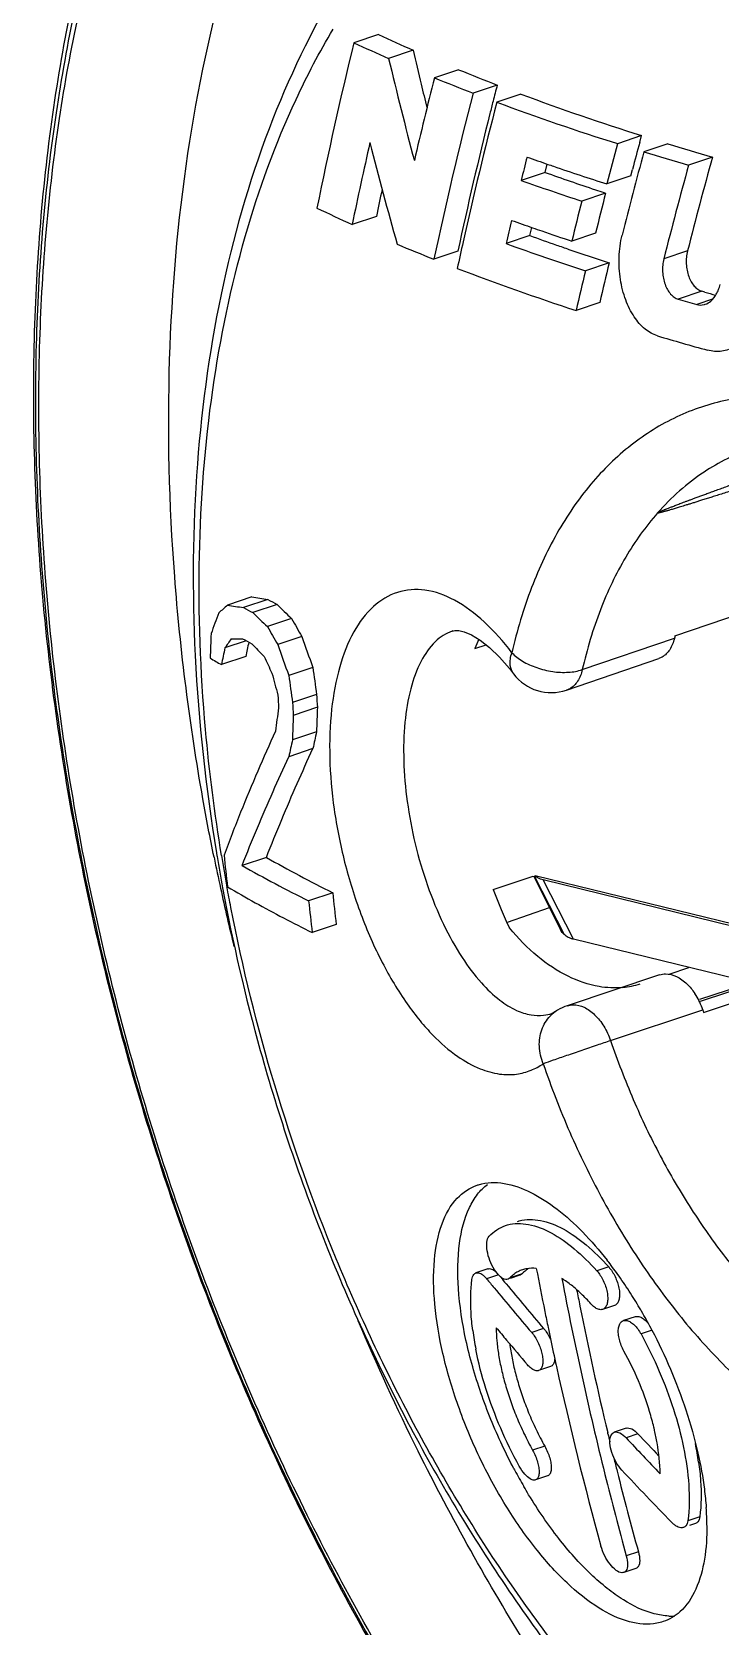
# Model space of a CAD drawing. Header units: millimetres. Extents: x 0 to 420, y 0 to 297.
# Drawn here: x 336.49 to 345.23, y 104.49 to 124.71 of the extents above; entities that cross this region are included whole.
import ezdxf

# ---------------------------------------------------------------- set-up
doc = ezdxf.new("R2010")
doc.units = ezdxf.units.MM
doc.header["$LTSCALE"] = 23.1
doc.layers.get('0').update_dxf_attribs({"linetype": 'CONTINUOUS'})
doc.layers.add('FASEN', color=7, linetype='CONTINUOUS')
doc.layers.add('RUNDUNGEN', color=7, linetype='CONTINUOUS')

msp = doc.modelspace()

# ---------------------------------------------------------------- linework, layer by layer
at = {"color": 7, "linetype": 'CONTINUOUS'}
for p, q in [((340.89321, 124.6768), (340.58181, 124.5724)), ((341.33191, 124.47699), (341.02215, 124.37315)), ((341.91081, 124.23035), (341.6029, 124.12712)), ((342.40007, 124.03526), (342.09347, 123.93247)), ((342.7011, 123.9207), (342.3952, 123.81815)), ((344.23248, 123.39345), (343.92919, 123.29177)), ((344.20903, 123.30667), (344.23248, 123.39345)), ((344.56542, 123.2896), (344.26252, 123.18805)), ((343.00857, 122.92754), (343.03483, 123.03285)), ((344.09645, 122.88236), (344.11835, 122.96595)), ((345.1323, 123.12053), (344.82991, 123.01915)), ((343.00857, 122.92754), (342.70487, 122.82572)), ((344.09645, 122.88236), (343.79393, 122.78094)), ((343.77557, 122.66435), (343.47315, 122.56296)), ((340.86639, 122.36916), (340.55915, 122.26615)), ((342.81586, 122.1258), (342.83971, 122.22796)), ((343.64922, 122.1565), (343.34747, 122.05534)), ((342.81586, 122.1258), (342.51316, 122.02431)), ((341.90008, 121.9281), (341.59607, 121.82618)), ((343.82056, 121.78109), (343.51952, 121.68017)), ((345.03642, 121.40899), (344.99714, 121.42034)), ((343.70195, 121.27606), (343.4015, 121.17533)), ((339.28503, 117.5421), (338.97578, 117.43842)), ((339.48686, 117.51061), (339.1787, 117.4073)), ((339.60595, 117.44625), (339.29841, 117.34314)), ((339.79044, 117.26829), (339.48381, 117.16549)), ((339.21386, 116.98685), (338.94393, 116.89636)), ((339.91987, 117.04066), (339.61387, 116.93808)), ((339.20901, 116.78729), (338.89934, 116.68347)), ((340.05912, 116.6496), (339.75377, 116.54723)), ((340.10769, 116.30636), (339.80255, 116.20407)), ((340.11714, 116.14281), (339.81204, 116.04052)), ((340.10638, 115.83183), (339.80119, 115.72951)), ((340.0609, 115.61864), (339.75545, 115.51623)), ((339.47097, 114.23874), (339.1615, 114.13498)), ((342.86287, 114.00324), (343.18344, 113.36136)), ((342.86975, 114.00555), (343.2502, 113.26116)), ((345.41421, 113.35922), (342.98567, 113.95302)), ((340.31201, 113.79064), (340.00676, 113.6883)), ((340.35654, 113.38875), (340.05116, 113.28637)), ((343.18344, 113.36136), (343.20433, 113.31927)), ((342.28322, 109.01958), (342.13071, 108.96845)), ((342.51261, 108.83035), (342.49441, 108.85238)), ((342.56379, 108.90551), (342.53836, 108.88858)), ((342.68959, 108.93928), (342.56632, 108.89796)), ((342.71549, 108.95637), (342.69012, 108.93946)), ((343.88899, 108.55605), (343.73878, 108.5057)), ((344.15221, 108.41344), (344.00221, 108.36315)), ((343.04645, 108.2757), (343.05022, 108.25764)), ((343.07721, 107.7808), (342.92495, 107.72976)), ((343.14904, 107.79686), (343.15261, 107.78064)), ((344.03836, 106.99833), (343.88685, 106.94754)), ((343.80621, 106.92836), (343.80287, 106.94233)), ((343.04036, 106.39379), (342.88614, 106.34208)), ((344.91614, 105.78992), (344.84114, 105.76478)), ((344.15978, 105.21915), (344.00611, 105.16763))]:
    msp.add_line(p, q, dxfattribs=at)
at = {"color": 9, "linetype": 'CONTINUOUS'}
for p, q in [((344.81621, 121.93115), (344.51559, 121.83037)), ((344.99714, 121.42034), (344.69731, 121.31982)), ((345.13465, 121.31919), (344.93444, 121.25207)), ((342.88293, 114.00996), (345.58529, 113.34921)), ((343.37059, 113.1999), (342.98567, 113.95302)), ((343.81633, 109.04392), (343.66641, 108.99366)), ((342.41867, 108.94439), (342.26637, 108.89333)), ((342.71549, 108.95637), (342.56379, 108.90551)), ((342.98996, 108.26378), (342.83807, 108.21286)), ((344.36563, 108.24101), (344.22573, 108.19411)), ((343.00376, 106.77036), (342.85003, 106.71882)), ((344.1874, 106.9277), (344.03603, 106.87695)), ((344.9722, 105.87659), (344.82069, 105.82579)), ((344.19272, 105.42928), (344.03943, 105.37788))]:
    msp.add_line(p, q, dxfattribs=at)
at = {"color": 3, "linetype": 'CONTINUOUS'}
msp.add_line((345.61885, 112.65018), (343.37059, 113.1999), dxfattribs=at)
at = {"color": 7, "linetype": 'CONTINUOUS'}
for centre, radius, start, end in [((392.30795, 111.8688), 53.26324, 166.201627, 168.513848), ((349.77039, 144.29242), 21.75566, 245.016736, 246.289653), ((349.95573, 143.99321), 21.33666, 244.865832, 246.160343), ((385.47186, 134.88675), 45.67617, 193.307495, 194.981788), ((385.00328, 134.6798), 44.84736, 193.149973, 193.716935), ((351.7552, 148.20747), 25.91937, 247.678207, 248.842569), ((395.13305, 110.57064), 55.22005, 165.788664, 166.907915), ((385.30905, 134.75426), 45.16207, 193.716724, 194.104277), ((351.57018, 148.53153), 26.36137, 247.783857, 248.93099), ((396.48612, 110.07344), 55.85905, 165.525608, 165.742656), ((395.63836, 110.1755), 55.2839, 165.590991, 167.834116), ((396.05351, 109.91127), 55.43116, 165.47008, 167.351957), ((396.27119, 110.12809), 55.63727, 165.742689, 165.909968), ((353.56107, 153.86387), 32.0534, 249.613451, 252.512726), ((353.74691, 153.51934), 31.59253, 249.535108, 252.472725), ((395.33327, 110.36076), 54.67093, 165.907175, 167.784965), ((392.83439, 111.44583), 53.38334, 167.164913, 168.30563), ((385.70294, 134.65683), 46.33034, 194.183359, 195.832291), ((399.71379, 108.24722), 57.77768, 164.9069739, 165.4310085), ((399.83562, 108.07264), 57.59205, 164.7841293, 165.8697048), ((399.55136, 108.39582), 57.31586, 164.9208996, 165.2733573), ((355.65394, 160.4179), 38.93362, 252.987172, 253.858375), ((355.84099, 160.06003), 38.4604, 252.951965, 253.833227), ((397.49726, 109.29017), 56.4395, 165.813608, 166.123846), ((353.3807, 153.02401), 31.72563, 250.477961, 250.984656), ((353.64035, 153.77483), 32.52007, 250.983148, 251.116367), ((354.19844, 155.42365), 34.26077, 251.125713, 252.320886), ((400.79761, 107.58495), 58.05686, 164.5827586, 165.7962907), ((400.6369, 107.73273), 57.59813, 164.5047822, 165.7290018), ((353.61881, 153.48302), 32.54203, 250.404369, 251.83401), ((353.73926, 152.95603), 31.88822, 250.335639, 251.549322), ((392.16368, 111.70933), 52.39317, 167.877178, 168.260726), ((398.36234, 108.70439), 56.61169, 165.829956, 166.359223), ((354.33616, 154.72396), 33.75419, 251.537985, 251.735171), ((398.20302, 108.85382), 56.15228, 165.762155, 166.29614), ((349.30443, 141.58368), 21.20487, 244.308021, 245.643165), ((396.5311, 109.52435), 55.44535, 166.657976, 166.970861), ((353.23173, 151.99237), 31.52641, 250.257322, 250.77363), ((353.46354, 152.6573), 32.23059, 250.773772, 250.990651), ((353.80828, 153.66119), 33.29202, 250.992462, 251.686648), ((351.10303, 145.71803), 25.71386, 247.179855, 248.301569), ((394.98103, 110.15437), 54.33149, 167.354457, 167.719951), ((353.5697, 152.71426), 32.62084, 250.187636, 252.055802), ((353.32774, 151.171), 30.88889, 250.104083, 250.765165), ((353.7105, 152.26426), 32.04722, 250.762963, 251.06521), ((354.17448, 153.62262), 33.48263, 251.068462, 251.987005), ((397.64706, 108.87373), 55.35244, 166.515341, 167.052329), ((353.26375, 151.39886), 31.79193, 249.042653, 251.927969), ((397.80461, 108.7239), 55.80982, 166.576301, 167.108552), ((356.36909, 160.71396), 40.9061, 253.916329, 254.115561), ((356.19279, 161.10366), 41.41135, 253.883434, 254.224646), ((356.20934, 160.75411), 41.60091, 253.558709, 254.468032), ((342.37246, 136.66924), 19.37472, 260.830619, 261.434708), ((347.63651, 132.44686), 17.01494, 241.381838, 241.837702), ((364.96639, 107.31828), 27.95738, 158.995315, 159.57032), ((357.01061, 97.46269), 26.91255, 132.07689, 132.390409), ((342.09477, 137.09595), 19.90343, 260.984242, 261.575212), ((347.4533, 132.70181), 17.3894, 241.585813, 242.033322), ((354.50816, 133.03152), 21.8509, 225.887456, 226.560754), ((354.61097, 132.81706), 21.48052, 225.689939, 226.373646), ((369.9758, 134.45326), 35.0518, 209.551548, 209.979783), ((369.93476, 134.25818), 34.60256, 209.406403, 209.839985), ((384.28338, 115.29768), 45.55065, 177.761305, 178.152866), ((372.82458, 109.68803), 34.63897, 167.989034, 168.348816), ((358.6761, 103.40099), 23.90572, 145.295967, 145.6307), ((338.88956, 144.50685), 27.49577, 270.278304, 270.577138), ((347.44431, 132.24703), 17.33821, 241.482254, 241.930325), ((372.69127, 109.92491), 34.17826, 168.113742, 168.417304), ((356.03017, 132.84729), 23.09006, 223.516865, 224.072882), ((384.55047, 132.80261), 47.65481, 199.445199, 199.944309), ((384.39471, 132.65691), 47.13681, 199.347474, 199.852053), ((346.6513, 130.28901), 15.65898, 239.723223, 240.327016), ((376.08129, 133.97336), 40.47099, 205.129897, 205.46099), ((389.98027, 130.04736), 52.20759, 194.954576, 195.269626), ((393.64214, 124.03241), 54.40573, 187.907871, 188.272902), ((393.42807, 124.02657), 53.87638, 187.869884, 188.238544), ((391.1686, 119.20294), 51.63463, 183.225262, 183.407046), ((391.30548, 119.184), 51.2786, 183.217, 183.400052), ((378.7933, 110.52688), 39.56743, 171.852669, 172.284095), ((391.50626, 119.12042), 51.78589, 183.228353, 183.409603), ((385.94518, 114.40175), 45.8611, 177.824311, 178.213064), ((386.11593, 114.26925), 46.33776, 177.809317, 178.194113), ((374.44463, 108.18859), 35.45467, 167.719863, 168.072355), ((374.33814, 108.41762), 35.02548, 167.779147, 168.135732), ((387.47639, 119.45582), 48.82045, 186.101378, 186.575887), ((347.80596, 129.47117), 17.60468, 240.591598, 243.703447), ((347.9883, 129.21316), 17.22724, 240.369139, 243.539), ((389.4904, 118.95085), 49.76269, 186.070548, 186.536134), ((389.28939, 119.01425), 49.25515, 186.087785, 186.558134), ((342.83803, 108.65442), 0.373, 99.551971, 108.391951), ((343.00622, 108.69087), 0.39365, 128.070675, 131.924646), ((342.99308, 108.70795), 0.3721, 121.470268, 128.099005), ((388.52944, 117.76502), 46.46235, 190.842735, 191.526297), ((339.86275, 106.04572), 4.99808, 37.736834, 38.116225), ((339.68719, 105.91159), 5.219, 35.300082, 37.721679), ((373.07348, 134.20049), 39.86891, 219.402115, 219.614502), ((373.05407, 134.08407), 39.62993, 219.394122, 219.544906), ((373.50275, 134.45595), 40.21269, 219.587197, 220.642786), ((342.86153, 108.63141), 0.40469, 128.082, 137.36747), ((343.01665, 108.67933), 0.4092, 131.931261, 137.38951), ((388.12685, 117.47614), 45.71805, 190.813577, 194.003748), ((339.30015, 105.63828), 5.69282, 32.656421, 35.294045), ((373.51387, 134.56593), 40.44118, 219.615519, 220.665327), ((388.86509, 117.67495), 46.32309, 191.101501, 191.362284), ((338.93996, 105.40587), 6.12148, 30.340227, 32.668744), ((388.18555, 117.69534), 46.11147, 191.526833, 191.787329), ((388.05779, 117.50882), 45.49889, 191.357464, 193.428767), ((338.80597, 105.32632), 6.2773, 30.17548, 30.349146), ((338.6665, 105.24635), 6.43807, 27.957642, 30.166804), ((345.81034, 108.72466), 3.75247, 187.420076, 191.124986), ((373.26098, 133.97242), 40.16982, 219.774613, 220.066417), ((387.9201, 117.63975), 45.84027, 191.810157, 192.239119), ((338.51742, 105.1661), 6.60737, 27.76091, 27.966215), ((373.6248, 134.27895), 40.64555, 220.06698, 220.6455), ((345.23935, 108.41032), 2.70208, 187.260995, 189.165531), ((387.70589, 117.59345), 45.62111, 192.239329, 192.400164), ((386.579, 117.33646), 44.46532, 192.409948, 195.432118), ((341.18362, 106.23623), 3.29763, 12.886641, 13.580009), ((387.20611, 117.3109), 44.62453, 193.453992, 193.58791), ((376.40008, 137.14328), 44.31119, 223.081665, 223.893625), ((376.30122, 136.94927), 43.96125, 223.071447, 223.576152), ((341.12087, 106.02513), 3.87478, 8.033286, 11.63047), ((386.88455, 117.23224), 44.29348, 193.856588, 194.08592), ((348.49549, 109.60384), 6.65888, 207.946079, 208.154266), ((348.40536, 109.55499), 6.55637, 208.149545, 210.19309), ((386.41088, 117.05908), 43.95214, 194.01753, 195.412756), ((386.30449, 117.08464), 43.69495, 194.083301, 195.470601), ((376.4768, 136.85132), 44.48677, 223.07768, 224.250976), ((341.58167, 105.74344), 3.48044, 0.383464, 4.11996), ((344.61108, 105.32547), 0.71007, 267.276563, 273.169218)]:
    msp.add_arc(centre, radius, start, end, dxfattribs=at)
for start_param, end_param in [(0.45197572, 0.54041835), (-4.35377043, -4.12097348)]:
    msp.add_ellipse((343.04275, 114.87947), major_axis=(-0.51955, 2.46002), ratio=0.38014154, start_param=start_param, end_param=end_param, dxfattribs=at)
for points, knots in [([(344.43492, 120.85425), (344.3784, 120.87094), (344.26373, 120.937), (344.12662, 121.09807), (344.02053, 121.31507), (343.95521, 121.57318), (343.93821, 121.85241), (343.96313, 122.04111), (343.98612, 122.13246)], [0, 0, 0, 0, 0.1209913, 0.26349299, 0.42877027, 0.61264543, 0.80662061, 1, 1, 1, 1]), ([(344.51559, 121.83037), (344.50891, 121.80398), (344.49993, 121.74942), (344.49859, 121.66658), (344.50873, 121.58507), (344.52958, 121.50876), (344.55999, 121.44103), (344.59868, 121.3848), (344.64417, 121.34262), (344.67961, 121.32494), (344.69731, 121.31982)], [0, 0, 0, 0, 0.13936933, 0.28175922, 0.42284026, 0.55851794, 0.68532677, 0.80125179, 0.90564627, 1, 1, 1, 1]), ([(344.81621, 121.93115), (344.8095, 121.90478), (344.80045, 121.85023), (344.79897, 121.76741), (344.80897, 121.68589), (344.82968, 121.60953), (344.85998, 121.54173), (344.89857, 121.48543), (344.94401, 121.44317), (344.97944, 121.42546), (344.99714, 121.42034)], [0, 0, 0, 0, 0.13934463, 0.28171452, 0.42278735, 0.55847452, 0.68531214, 0.80126018, 0.90566019, 1, 1, 1, 1]), ([(345.04094, 121.25441), (345.06674, 121.26307), (345.1236, 121.29758), (345.17634, 121.36717), (345.20149, 121.42059), (345.20931, 121.44038)], [0, 0, 0, 0, 0.31522598, 0.75249412, 1, 1, 1, 1]), ([(344.93444, 121.25207), (344.96386, 121.24376), (345.00152, 121.24278), (345.03607, 121.25277), (345.04094, 121.25441)], [0, 0, 0, 0, 0.85706314, 1, 1, 1, 1]), ([(345.33788, 120.67906), (345.31034, 120.6698), (345.22173, 120.64867), (345.12872, 120.65598), (345.06961, 120.67241)], [0, 0, 0, 0, 0.31994087, 1, 1, 1, 1]), ([(347.09316, 119.44938), (347.08754, 119.44753), (347.00941, 119.42181), (346.86391, 119.37395), (346.6635, 119.30813), (346.47848, 119.24748), (346.30991, 119.19232), (346.15362, 119.14128), (346.01121, 119.09487), (345.87937, 119.05199), (345.75866, 119.01283), (345.64805, 118.97702), (345.54556, 118.94392), (345.45176, 118.91371), (345.36475, 118.88577), (345.28495, 118.86021), (345.21149, 118.83676), (345.14384, 118.81523), (345.08144, 118.79544), (345.02368, 118.7772), (344.97112, 118.76065), (344.9224, 118.74538), (344.87706, 118.73123), (344.83473, 118.71809), (344.79708, 118.70646), (344.76183, 118.69562), (344.72873, 118.68551), (344.69799, 118.67618), (344.67107, 118.66807), (344.64577, 118.6605), (344.62178, 118.65339), (344.59902, 118.64671), (344.57909, 118.64093), (344.56146, 118.63587), (344.54448, 118.63106), (344.5282, 118.62653), (344.51296, 118.62237), (344.50004, 118.61893), (344.48857, 118.61596), (344.47737, 118.61316), (344.46664, 118.61058), (344.45714, 118.60861), (344.44957, 118.60692), (344.44332, 118.60665), (344.43783, 118.60415), (344.4357, 118.60755), (344.43606, 118.60829)], [0, 0, 0, 0, 0.0063624, 0.08844516, 0.16470186, 0.2331846, 0.29781363, 0.35542321, 0.40997709, 0.45887771, 0.50449608, 0.546433, 0.58389852, 0.62030775, 0.65239581, 0.68216294, 0.71041348, 0.73531217, 0.75850442, 0.78080627, 0.80043976, 0.81775349, 0.83571528, 0.85151515, 0.86540466, 0.87808861, 0.89117529, 0.90261757, 0.91263252, 0.92141186, 0.93101085, 0.9395342, 0.94692042, 0.95332682, 0.95925875, 0.96588879, 0.97150383, 0.97625042, 0.98025694, 0.98424381, 0.98866989, 0.99210715, 0.99472028, 0.99688887, 0.9991192, 1, 1, 1, 1]), ([(344.43606, 118.60829), (344.43819, 118.61008), (344.44341, 118.61362), (344.45199, 118.6179), (344.46088, 118.62218), (344.47014, 118.62639), (344.48066, 118.63104), (344.49334, 118.63649), (344.50628, 118.64192), (344.51928, 118.64729), (344.53233, 118.65262), (344.54747, 118.65873), (344.56503, 118.66574), (344.58324, 118.67292), (344.60197, 118.68027), (344.6212, 118.68775), (344.64308, 118.69621), (344.66791, 118.70574), (344.6939, 118.71566), (344.72112, 118.726), (344.74985, 118.73686), (344.78248, 118.74913), (344.81773, 118.76234), (344.8551, 118.77628), (344.89483, 118.79104), (344.93902, 118.80739), (344.98665, 118.82497), (345.03764, 118.84372), (345.09241, 118.8638), (345.15257, 118.88578), (345.21737, 118.9094), (345.28741, 118.93486), (345.36337, 118.9624), (345.44568, 118.99217), (345.53519, 119.02447), (345.63158, 119.05917), (345.73667, 119.09692), (345.85078, 119.13783), (345.97416, 119.18198), (346.10954, 119.23033), (346.25471, 119.28207), (346.41449, 119.33893), (346.58599, 119.39986), (346.73988, 119.45444), (346.83532, 119.48825), (346.86933, 119.50029)], [0, 0, 0, 0, 0.00322186, 0.0072628, 0.0110867, 0.01464213, 0.01903029, 0.02439967, 0.03061163, 0.03527934, 0.04067609, 0.04692487, 0.05416665, 0.06256228, 0.06957315, 0.07745441, 0.08644617, 0.0967184, 0.10823871, 0.11863799, 0.13041676, 0.1437845, 0.1589772, 0.1739824, 0.189948, 0.20802109, 0.22851219, 0.24870004, 0.27089917, 0.29602295, 0.32282572, 0.35071901, 0.38227103, 0.41633632, 0.45201385, 0.49239457, 0.53489888, 0.58124087, 0.63268459, 0.68655102, 0.74761436, 0.81103515, 0.88282067, 0.95825277, 1, 1, 1, 1]), ([(339.58412, 115.83925), (339.50787, 115.67141), (339.35713, 115.33047), (339.13908, 114.80651), (339.00048, 114.44927), (338.93249, 114.2668)], [0, 0, 0, 0, 0.32484639, 0.65685793, 1, 1, 1, 1]), ([(339.1615, 114.13498), (339.22464, 114.29555), (339.35244, 114.60983), (339.55107, 115.07007), (339.6871, 115.36935), (339.75545, 115.51623)], [0, 0, 0, 0, 0.34420655, 0.67678374, 1, 1, 1, 1]), ([(339.47097, 114.23874), (339.53356, 114.39913), (339.66036, 114.71309), (339.85766, 115.17289), (339.99291, 115.47188), (340.0609, 115.61864)], [0, 0, 0, 0, 0.34413215, 0.67671537, 1, 1, 1, 1]), ([(338.97713, 113.86495), (339.09355, 113.79659), (339.32877, 113.66264), (339.68704, 113.47005), (339.92923, 113.34682), (340.05116, 113.28637)], [0, 0, 0, 0, 0.33194913, 0.66541186, 1, 1, 1, 1]), ([(342.98567, 113.95302), (342.96211, 113.95878), (342.92244, 113.97254), (342.88706, 113.99542), (342.87382, 114.00663)], [0, 0, 0, 0, 0.58333283, 1, 1, 1, 1]), ([(341.71092, 107.94485), (341.66328, 108.1512), (341.59552, 108.54601), (341.58327, 109.10398), (341.6687, 109.56929), (341.85373, 109.91687), (342.05148, 110.04905), (342.14798, 110.08206)], [0, 0, 0, 0, 0.27072537, 0.51044659, 0.7098523, 0.87031807, 1, 1, 1, 1]), ([(342.14798, 110.08206), (342.1533, 110.08388), (342.26176, 110.11921), (342.50343, 110.12316), (342.84445, 109.99663), (343.17717, 109.77789), (343.49949, 109.48418), (343.69758, 109.25505), (343.79504, 109.13082)], [0, 0, 0, 0, 0.00836747, 0.17008972, 0.34838016, 0.54693299, 0.76345848, 1, 1, 1, 1]), ([(342.00407, 108.11688), (341.95695, 108.33217), (341.89298, 108.74077), (341.89733, 109.31256), (341.99511, 109.71867), (342.1106, 109.91362), (342.15068, 109.96539)], [0, 0, 0, 0, 0.34804944, 0.65065429, 0.89761194, 1, 1, 1, 1]), ([(342.50682, 109.56947), (342.51447, 109.57209), (342.60836, 109.60154), (342.81569, 109.59815), (343.10596, 109.47896), (343.39657, 109.27202), (343.57666, 109.09362), (343.66641, 108.99366)], [0, 0, 0, 0, 0.01771583, 0.21550217, 0.44152025, 0.70290206, 1, 1, 1, 1]), ([(342.65802, 109.62016), (342.66567, 109.62278), (342.75941, 109.65218), (342.96651, 109.64862), (343.25637, 109.52929), (343.54668, 109.32228), (343.72663, 109.14388), (343.81633, 109.04392)], [0, 0, 0, 0, 0.01771376, 0.21532652, 0.44130493, 0.7027586, 1, 1, 1, 1]), ([(342.36564, 109.0092), (342.34243, 109.04508), (342.30389, 109.12301), (342.27011, 109.24213), (342.2621, 109.34788), (342.2804, 109.4132), (342.29818, 109.43248)], [0, 0, 0, 0, 0.28797638, 0.57678851, 0.82411228, 1, 1, 1, 1]), ([(342.28338, 109.01866), (342.28844, 109.02059), (342.31367, 109.0267), (342.35347, 109.00734), (342.38056, 108.98486), (342.39116, 108.97458)], [0, 0, 0, 0, 0.13133774, 0.63201654, 1, 1, 1, 1]), ([(342.47258, 108.89734), (342.45966, 108.90438), (342.41756, 108.93841), (342.38562, 108.97831), (342.36564, 109.0092)], [0, 0, 0, 0, 0.28219779, 1, 1, 1, 1]), ([(342.72035, 109.00836), (342.70084, 109.00187), (342.66281, 108.98555), (342.62823, 108.96272), (342.61192, 108.94996)], [0, 0, 0, 0, 0.49843327, 1, 1, 1, 1]), ([(343.66641, 108.99366), (343.68214, 108.97613), (343.71172, 108.93672), (343.74835, 108.87105), (343.77723, 108.79998), (343.7965, 108.72836), (343.80515, 108.66064), (343.80273, 108.60059), (343.78918, 108.55124), (343.76604, 108.51886), (343.74639, 108.50843), (343.73891, 108.50588)], [0, 0, 0, 0, 0.12981475, 0.27035626, 0.41350735, 0.5516116, 0.67803764, 0.78844938, 0.88080644, 0.9570128, 1, 1, 1, 1]), ([(343.81633, 109.04392), (343.83206, 109.02638), (343.86165, 108.98695), (343.8983, 108.92124), (343.9272, 108.85013), (343.94649, 108.7785), (343.95516, 108.71079), (343.95276, 108.65078), (343.93925, 108.60148), (343.91616, 108.56917), (343.89656, 108.55878), (343.88912, 108.55624)], [0, 0, 0, 0, 0.12991582, 0.27058088, 0.41384442, 0.55203461, 0.67848945, 0.78886631, 0.88112695, 0.95720139, 1, 1, 1, 1]), ([(342.0893, 108.24005), (342.07949, 108.31601), (342.05908, 108.53013), (342.06211, 108.74638), (342.07982, 108.88351)], [0, 0, 0, 0, 0.35630883, 1, 1, 1, 1]), ([(342.07982, 108.88351), (342.08274, 108.90611), (342.09004, 108.94228), (342.12016, 108.96347), (342.13087, 108.96754)], [0, 0, 0, 0, 0.6704381, 1, 1, 1, 1]), ([(342.13087, 108.96754), (342.13594, 108.96947), (342.16121, 108.97558), (342.19941, 108.95708), (342.22559, 108.93594), (342.23518, 108.92699)], [0, 0, 0, 0, 0.13720852, 0.65981172, 1, 1, 1, 1]), ([(342.53799, 108.88972), (342.52826, 108.88659), (342.50445, 108.884), (342.4835, 108.89139), (342.47258, 108.89734)], [0, 0, 0, 0, 0.44327523, 1, 1, 1, 1]), ([(343.4048, 108.75984), (343.38466, 108.77745), (343.32559, 108.82682), (343.26305, 108.87196), (343.22062, 108.89879)], [0, 0, 0, 0, 0.34757318, 1, 1, 1, 1]), ([(343.58958, 108.57627), (343.55017, 108.62018), (343.48986, 108.68282), (343.42577, 108.74151), (343.4048, 108.75984)], [0, 0, 0, 0, 0.67936159, 1, 1, 1, 1]), ([(343.73891, 108.50588), (343.7343, 108.5043), (343.71555, 108.4999), (343.67826, 108.50642), (343.63209, 108.5335), (343.60378, 108.56045), (343.58958, 108.57627)], [0, 0, 0, 0, 0.08319026, 0.32804964, 0.63178725, 1, 1, 1, 1]), ([(344.15215, 108.41336), (344.1542, 108.41407), (344.16926, 108.41851), (344.20229, 108.41668), (344.24757, 108.39548), (344.28561, 108.36456), (344.30782, 108.34082), (344.31614, 108.33108)], [0, 0, 0, 0, 0.03354643, 0.24243145, 0.49489074, 0.80093376, 1, 1, 1, 1]), ([(342.38778, 108.27301), (342.38838, 108.21702), (342.39466, 108.10168), (342.41729, 107.9249), (342.45327, 107.73989), (342.50279, 107.5472), (342.56649, 107.34685), (342.64512, 107.13983), (342.73918, 106.92844), (342.81132, 106.78859), (342.85003, 106.71882)], [0, 0, 0, 0, 0.10265701, 0.2114954, 0.32650205, 0.44795334, 0.57604052, 0.71171969, 0.85372074, 1, 1, 1, 1]), ([(342.83807, 108.21286), (342.85336, 108.19506), (342.88228, 108.15526), (342.9187, 108.08947), (342.94818, 108.01864), (342.9688, 107.9477), (342.97951, 107.8811), (342.97987, 107.82241), (342.96983, 107.77456), (342.95017, 107.74249), (342.93202, 107.73239), (342.92509, 107.72999)], [0, 0, 0, 0, 0.13151646, 0.27468208, 0.42057758, 0.5606296, 0.68779284, 0.79757454, 0.88763057, 0.95953706, 1, 1, 1, 1]), ([(342.98996, 108.26378), (343.00525, 108.24596), (343.03418, 108.20613), (343.06285, 108.15432), (343.07768, 108.12191), (343.08166, 108.11267)], [0, 0, 0, 0, 0.39729541, 0.82983934, 1, 1, 1, 1]), ([(344.00905, 107.9766), (343.99609, 108), (343.97351, 108.04802), (343.94971, 108.12157), (343.93713, 108.19231), (343.93642, 108.25584), (343.94762, 108.30855), (343.97017, 108.34618), (343.9922, 108.35964), (344.00215, 108.36307)], [0, 0, 0, 0, 0.18989876, 0.3755117, 0.54733234, 0.69808246, 0.82387474, 0.92595865, 1, 1, 1, 1]), ([(344.00215, 108.36307), (344.00423, 108.36379), (344.01934, 108.36823), (344.05242, 108.36639), (344.09772, 108.34519), (344.14353, 108.30796), (344.18773, 108.25658), (344.21356, 108.2161), (344.22573, 108.19411)], [0, 0, 0, 0, 0.02195861, 0.15722017, 0.32056589, 0.51846043, 0.74706817, 1, 1, 1, 1]), ([(344.22573, 108.19411), (344.311, 108.04011), (344.46391, 107.72777), (344.64509, 107.24621), (344.77354, 106.76392), (344.84257, 106.28967), (344.84035, 105.97573), (344.82069, 105.82579)], [0, 0, 0, 0, 0.21328479, 0.42054118, 0.62253734, 0.81678215, 1, 1, 1, 1]), ([(344.36428, 108.24371), (344.44941, 108.08197), (344.60708, 107.74978), (344.80435, 107.22864), (344.90584, 106.86804), (344.94769, 106.68336)], [0, 0, 0, 0, 0.32825281, 0.65981878, 1, 1, 1, 1]), ([(342.61311, 106.48322), (342.56094, 106.58156), (342.40436, 106.89546), (342.18414, 107.43589), (342.05369, 107.89014), (342.00407, 108.11688)], [0, 0, 0, 0, 0.19098971, 0.60162143, 1, 1, 1, 1]), ([(342.68108, 106.51731), (342.59431, 106.67363), (342.43652, 106.99518), (342.25024, 107.49168), (342.16142, 107.83174), (342.12839, 108.00062)], [0, 0, 0, 0, 0.33765402, 0.67516826, 1, 1, 1, 1]), ([(344.50699, 104.54567), (344.48135, 104.5368), (344.3413, 104.49846), (344.04685, 104.52779), (343.65656, 104.71971), (343.25611, 105.04474), (342.86123, 105.48741), (342.49069, 106.02492), (342.16306, 106.63072), (341.89514, 107.27505), (341.76248, 107.72148), (341.71092, 107.94485)], [0, 0, 0, 0, 0.01706013, 0.09131222, 0.18115257, 0.29054551, 0.4172185, 0.5570948, 0.70467282, 0.85426526, 1, 1, 1, 1]), ([(342.57177, 107.97991), (342.58175, 107.91798), (342.60649, 107.79133), (342.65614, 107.5987), (342.71995, 107.39839), (342.79869, 107.19139), (342.89284, 106.98), (342.96503, 106.84014), (343.00376, 106.77036)], [0, 0, 0, 0, 0.1458155, 0.29981825, 0.46225418, 0.63433555, 0.81444946, 1, 1, 1, 1]), ([(342.92509, 107.72999), (342.92108, 107.72861), (342.90392, 107.72458), (342.86899, 107.73226), (342.82556, 107.76016), (342.79855, 107.78737), (342.78482, 107.80337)], [0, 0, 0, 0, 0.07533496, 0.31250823, 0.61893754, 1, 1, 1, 1]), ([(343.13076, 107.88312), (343.13049, 107.87871), (343.12878, 107.85829), (343.12192, 107.82547), (343.10232, 107.79348), (343.08424, 107.78342), (343.07734, 107.78104)], [0, 0, 0, 0, 0.10922999, 0.50597659, 0.82245046, 1, 1, 1, 1]), ([(344.38906, 107.01053), (344.37299, 107.07705), (344.31823, 107.27663), (344.19893, 107.60304), (344.07693, 107.85404), (344.00905, 107.9766)], [0, 0, 0, 0, 0.19716807, 0.59614784, 1, 1, 1, 1]), ([(344.0383, 106.99833), (344.05963, 107.00599), (344.12306, 106.99072), (344.1645, 106.9522), (344.1874, 106.9277)], [0, 0, 0, 0, 0.41086143, 1, 1, 1, 1]), ([(344.46818, 106.42137), (344.46707, 106.55218), (344.4471, 106.73718), (344.4103, 106.91877), (344.39819, 106.97168)], [0, 0, 0, 0, 0.70686642, 1, 1, 1, 1]), ([(343.00376, 106.77036), (343.01709, 106.74637), (343.04068, 106.69759), (343.06708, 106.62372), (343.0832, 106.55401), (343.08834, 106.49207), (343.0824, 106.44126), (343.06495, 106.40619), (343.04689, 106.39655), (343.04084, 106.39448)], [0, 0, 0, 0, 0.20239333, 0.39864293, 0.57725549, 0.72897943, 0.85384407, 0.95405355, 1, 1, 1, 1]), ([(343.9824, 106.46734), (343.95383, 106.4979), (343.90406, 106.56894), (343.85184, 106.68479), (343.82782, 106.79804), (343.82886, 106.893), (343.86672, 106.94012), (343.88647, 106.94742), (343.88679, 106.94754)], [0, 0, 0, 0, 0.23384957, 0.48028161, 0.70521966, 0.87865992, 0.99806184, 1, 1, 1, 1]), ([(343.88679, 106.94754), (343.90816, 106.9552), (343.97161, 106.93999), (344.01312, 106.90146), (344.03603, 106.87695)], [0, 0, 0, 0, 0.41103051, 1, 1, 1, 1]), ([(342.85003, 106.71882), (342.86334, 106.69483), (342.88691, 106.64606), (342.91326, 106.57219), (342.92932, 106.50246), (342.93438, 106.44048), (342.92835, 106.38961), (342.9108, 106.35451), (342.89269, 106.34485), (342.88662, 106.34278)], [0, 0, 0, 0, 0.20221082, 0.39831878, 0.57685633, 0.72857491, 0.85352057, 0.95391885, 1, 1, 1, 1]), ([(344.94769, 106.68336), (344.9821, 106.53151), (345.02392, 106.30216), (345.04763, 106.07038), (345.05311, 105.99349)], [0, 0, 0, 0, 0.66895772, 1, 1, 1, 1]), ([(344.95763, 106.56663), (344.96863, 106.48811), (344.99303, 106.25869), (344.99167, 106.0265), (344.9722, 105.87659)], [0, 0, 0, 0, 0.34391322, 1, 1, 1, 1]), ([(342.88662, 106.34278), (342.88052, 106.34069), (342.85615, 106.33654), (342.80536, 106.35996), (342.74124, 106.42111), (342.70132, 106.48085), (342.68108, 106.51731)], [0, 0, 0, 0, 0.06643932, 0.24982831, 0.55968323, 1, 1, 1, 1]), ([(343.7967, 104.96672), (343.72479, 105.02345), (343.5025, 105.21866), (343.15736, 105.60911), (342.8934, 105.99629), (342.75837, 106.22348), (342.73846, 106.25769)], [0, 0, 0, 0, 0.1636096, 0.52750804, 0.92922958, 1, 1, 1, 1]), ([(345.06203, 105.76673), (345.06288, 105.62267), (345.04614, 105.34612), (344.94581, 104.96338), (344.76247, 104.67641), (344.58484, 104.5726), (344.50699, 104.54567)], [0, 0, 0, 0, 0.30358697, 0.58174977, 0.82813562, 1, 1, 1, 1]), ([(344.74797, 105.73582), (344.72567, 105.73312), (344.68891, 105.74676), (344.65835, 105.76721), (344.64722, 105.77588)], [0, 0, 0, 0, 0.6132418, 1, 1, 1, 1]), ([(344.82069, 105.82579), (344.8177, 105.80304), (344.8083, 105.76558), (344.77677, 105.74438), (344.7647, 105.73991)], [0, 0, 0, 0, 0.64620645, 1, 1, 1, 1]), ([(344.9722, 105.87659), (344.96925, 105.85386), (344.95992, 105.81641), (344.92843, 105.79523), (344.91638, 105.79077)], [0, 0, 0, 0, 0.64644213, 1, 1, 1, 1]), ([(344.00609, 105.16968), (343.99863, 105.16688), (343.9639, 105.15959), (343.89883, 105.20007), (343.82708, 105.27447), (343.76125, 105.38046), (343.72861, 105.4617), (343.71682, 105.50439)], [0, 0, 0, 0, 0.0487842, 0.21586301, 0.44526401, 0.71796996, 1, 1, 1, 1]), ([(344.03943, 105.37788), (344.04936, 105.34185), (344.05982, 105.28035), (344.05161, 105.19636), (344.01724, 105.17385), (344.00609, 105.16968)], [0, 0, 0, 0, 0.49401536, 0.84865605, 1, 1, 1, 1]), ([(344.19272, 105.42928), (344.20269, 105.39326), (344.2132, 105.33183), (344.2052, 105.24787), (344.17088, 105.22538), (344.15976, 105.22121)], [0, 0, 0, 0, 0.49438741, 0.84891058, 1, 1, 1, 1]), ([(344.57734, 104.6162), (344.51573, 104.61906), (344.30943, 104.65377), (344.04791, 104.78255), (343.86256, 104.91477), (343.7967, 104.96672)], [0, 0, 0, 0, 0.21193846, 0.70941938, 1, 1, 1, 1])]:
    msp.add_open_spline(points, degree=3, knots=knots, dxfattribs=at)
for points in [[(345.20931, 121.44038), (345.21772, 121.46169), (345.22465, 121.48356), (345.23031, 121.50568)], [(342.15068, 109.96539), (342.18723, 110.01261), (342.22897, 110.05536), (342.2765, 110.09105)], [(342.29818, 109.43248), (342.35444, 109.49349), (342.42747, 109.5423), (342.50682, 109.56947)], [(342.89657, 109.02481), (342.85666, 109.02926), (342.81589, 109.02894), (342.77614, 109.02224)], [(342.23518, 108.92699), (342.24639, 108.91652), (342.25661, 108.90521), (342.26637, 108.89333)], [(344.64722, 105.77588), (344.63448, 105.78582), (344.62264, 105.79676), (344.61137, 105.80834)], [(344.7647, 105.73991), (344.75925, 105.7379), (344.75362, 105.7365), (344.74797, 105.73582)]]:
    msp.add_open_spline(points, degree=3, dxfattribs=at)
at = {"color": 9, "linetype": 'CONTINUOUS'}
for points, knots in [([(345.63084, 119.42582), (345.41753, 119.35255), (344.97671, 119.13328), (344.6091, 118.80454), (344.43607, 118.60829)], [0, 0, 0, 0, 0.46225641, 1, 1, 1, 1]), ([(344.43606, 118.60828), (344.2838, 118.43559), (344.00511, 118.04397), (343.68629, 117.37061), (343.5393, 116.87818), (343.48002, 116.62004)], [0, 0, 0, 0, 0.31025963, 0.64308942, 1, 1, 1, 1]), ([(343.83926, 111.91461), (343.92563, 111.66197), (344.11716, 111.16565), (344.45935, 110.45186), (344.85084, 109.78064), (345.28569, 109.16226), (345.60685, 108.78359), (345.77332, 108.60618)], [0, 0, 0, 0, 0.20755413, 0.4130445, 0.61471606, 0.8108823, 1, 1, 1, 1])]:
    msp.add_open_spline(points, degree=3, knots=knots, dxfattribs=at)
at = {"color": 3, "linetype": 'CONTINUOUS'}
for points in [[(343.2502, 113.26116), (343.23157, 113.27711), (343.21556, 113.29708), (343.2044, 113.31931)], [(343.37059, 113.1999), (343.35834, 113.20289), (343.3462, 113.2065), (343.33432, 113.21084)]]:
    msp.add_open_spline(points, degree=3, dxfattribs=at)
msp.add_open_spline([(343.33432, 113.21084), (343.32335, 113.21485), (343.2931, 113.22788), (343.26552, 113.24658), (343.2502, 113.26116)], degree=3, knots=[0, 0, 0, 0, 0.3551172, 1, 1, 1, 1], dxfattribs=at)
at = {"layer": 'FASEN', "color": 7, "linetype": 'CONTINUOUS'}
for p, q in [((342.11612, 116.88731), (342.2596, 116.93541)), ((342.34944, 113.83111), (342.85525, 114.00068))]:
    msp.add_line(p, q, dxfattribs=at)
at = {"layer": 'RUNDUNGEN', "color": 7, "linetype": 'CONTINUOUS'}
for p, q in [((344.65652, 117.04794), (345.51365, 117.3429)), ((342.42795, 116.78026), (342.55619, 116.63291)), ((343.2804, 116.36043), (344.4507, 116.75975)), ((342.55619, 116.63291), (342.60788, 116.56664)), ((342.60818, 116.56624), (342.60788, 116.56664)), ((351.38496, 114.52728), (344.96669, 112.43787)), ((344.4613, 112.74884), (343.2889, 112.35701)), ((345.02109, 112.27263), (345.82193, 112.537)), ((343.09531, 112.26033), (343.09603, 112.26057))]:
    msp.add_line(p, q, dxfattribs=at)
at = {"layer": 'RUNDUNGEN', "color": 9, "linetype": 'CONTINUOUS'}
for p, q in [((341.83509, 117.11134), (341.82826, 117.109)), ((343.48002, 116.62004), (344.64983, 117.01912)), ((351.39354, 114.50094), (344.97581, 112.41171)), ((342.53073, 113.41599), (343.06293, 113.60343)), ((344.58421, 112.75586), (344.83106, 112.8428)), ((343.83926, 111.91461), (345.00966, 112.30587))]:
    msp.add_line(p, q, dxfattribs=at)
at = {"layer": 'RUNDUNGEN', "color": 7, "linetype": 'CONTINUOUS'}
for points in [[(341.82824, 117.10897), (341.86366, 117.11781), (341.91443, 117.1172), (341.98287, 117.10122), (342.07573, 117.06146), (342.1844, 116.99486), (342.30306, 116.90106), (342.42795, 116.78026)], [(343.142, 112.28432), (343.12113, 112.27162), (343.10235, 112.2629), (343.0953, 112.26033)]]:
    msp.add_lwpolyline(points, dxfattribs=at)
for centre, radius, start, end in [((350.61786, 115.64786), 6.12354, 166.783114, 167.059861), ((343.08664, 116.92828), 0.6, 217.114019, 288.827786), ((361.60493, 118.05908), 23.07737, 189.380709, 189.501251), ((361.70727, 118.07648), 23.18119, 189.501906, 190.498063), ((343.89663, 113.58715), 1.00308, 275.649691, 288.548075), ((344.20496, 112.04726), 0.84373, 31.426572, 33.5437), ((344.16385, 112.02255), 0.89169, 25.097344, 31.404517), ((343.47806, 111.78965), 0.59802, 121.557822, 124.641192), ((343.47956, 111.78689), 0.60115, 108.325809, 121.541993), ((344.12085, 112.00233), 0.93921, 18.855936, 25.101867), ((354.73608, 115.63177), 10.27934, 198.877894, 199.073827)]:
    msp.add_arc(centre, radius, start, end, dxfattribs=at)
at = {"layer": 'RUNDUNGEN', "color": 9, "linetype": 'CONTINUOUS'}
for centre, radius, start, end in [((361.23045, 117.93303), 22.62932, 189.337281, 190.359636), ((368.25241, 120.23922), 30.05187, 191.513309, 192.281261), ((368.5019, 120.29403), 30.3073, 192.282189, 193.714592), ((343.39737, 111.90608), 0.45601, 124.615294, 130.458923)]:
    msp.add_arc(centre, radius, start, end, dxfattribs=at)
at = {"layer": 'RUNDUNGEN', "color": 7, "linetype": 'CONTINUOUS'}
for points, knots in [([(340.71478, 132.6544), (340.29191, 132.21563), (339.38466, 131.10541), (338.23866, 129.09569), (337.32082, 126.62529), (336.72799, 123.89349), (336.46864, 120.96141), (336.54428, 117.89792), (336.94954, 114.76736), (337.67299, 111.63763), (338.6981, 108.57372), (340.00279, 105.64035), (341.55984, 102.90035), (343.23894, 100.55065), (344.45177, 99.17686), (345.01793, 98.59857)], [0, 0, 0, 0, 0.04905649, 0.11511039, 0.185611, 0.260773, 0.33986617, 0.42242744, 0.50741124, 0.59399455, 0.68106333, 0.76755682, 0.85248558, 0.9347759, 1, 1, 1, 1]), ([(341.6684, 126.95729), (341.64969, 126.93834), (341.19107, 126.4692), (340.37727, 125.40737), (339.47746, 123.57786), (338.86091, 121.48692), (338.54031, 119.19368), (338.51933, 116.76749), (338.69946, 115.12511), (338.83617, 114.29761)], [0, 0, 0, 0, 0.00593897, 0.14634888, 0.29676827, 0.45910535, 0.63152045, 0.81264684, 1, 1, 1, 1]), ([(344.64983, 117.01912), (344.63806, 116.96792), (344.60315, 116.87458), (344.52157, 116.78995), (344.46548, 116.76503), (344.4506, 116.76003)], [0, 0, 0, 0, 0.4648046, 0.86283392, 1, 1, 1, 1]), ([(338.91412, 113.85282), (339.04278, 113.15846), (339.3986, 111.62981), (340.17528, 109.3312), (341.24605, 107.01064), (342.53685, 104.86928), (344.01627, 102.96441), (345.64944, 101.3477), (347.39184, 100.06967), (348.82099, 99.35586), (349.64484, 99.07257), (349.83856, 99.01296)], [0, 0, 0, 0, 0.11000497, 0.2442517, 0.37743452, 0.50754289, 0.63309952, 0.7523805, 0.86456841, 0.9684733, 1, 1, 1, 1]), ([(343.99538, 112.58894), (343.89473, 112.57892), (343.65299, 112.59012), (343.27768, 112.72134), (342.89177, 112.98056), (342.66423, 113.21329), (342.5561, 113.34396)], [0, 0, 0, 0, 0.17921208, 0.42451945, 0.69806611, 1, 1, 1, 1]), ([(344.46138, 112.74861), (344.48575, 112.75665), (344.55921, 112.76904), (344.68585, 112.73451), (344.81125, 112.64102), (344.87913, 112.55729), (344.90818, 112.51349)], [0, 0, 0, 0, 0.14129995, 0.40313061, 0.70772547, 1, 1, 1, 1])]:
    msp.add_open_spline(points, degree=3, knots=knots, dxfattribs=at)
at = {"layer": 'RUNDUNGEN', "color": 9, "linetype": 'CONTINUOUS'}
for points, knots in [([(340.95028, 132.54927), (340.90247, 132.5048), (340.3235, 131.95572), (339.30756, 130.73295), (338.1549, 128.66284), (337.29238, 126.27942), (336.73533, 123.63516), (336.49475, 120.79067), (336.57437, 117.80416), (336.97181, 114.74531), (337.67854, 111.6766), (338.67769, 108.67033), (339.94868, 105.7879), (341.46149, 103.09711), (343.18531, 100.65291), (345.08022, 98.51218), (347.1083, 96.71894), (349.22446, 95.31489), (351.38738, 94.33106), (353.55027, 93.7941), (355.66713, 93.72287), (357.68386, 94.12636), (358.91243, 94.70084), (359.48541, 95.05328)], [0, 0, 0, 0, 0.00366764, 0.04482555, 0.08899341, 0.13644939, 0.18706337, 0.24076643, 0.29687121, 0.35502001, 0.41421505, 0.47396982, 0.5331881, 0.59138049, 0.64755181, 0.70133772, 0.7520472, 0.79960783, 0.8438578, 0.8852385, 0.92432494, 0.96218938, 1, 1, 1, 1]), ([(345.08535, 98.66354), (344.4157, 99.33464), (343.13288, 100.79233), (341.42932, 103.2209), (339.93494, 105.89294), (338.68162, 108.75102), (337.69711, 111.73161), (337.00283, 114.76977), (336.61406, 117.79879), (336.53947, 120.75236), (336.78106, 123.5665), (337.33444, 126.18006), (338.18933, 128.53682), (339.33074, 130.58543), (340.37737, 131.84517), (341.00283, 132.42735), (341.09762, 132.5122)], [0, 0, 0, 0, 0.0764422, 0.15632197, 0.23890427, 0.3230546, 0.40773948, 0.49179456, 0.5741214, 0.65373089, 0.72972679, 0.80149839, 0.86866548, 0.93126045, 0.98976421, 1, 1, 1, 1]), ([(338.80524, 114.241), (338.75511, 114.48708), (338.53044, 115.6657), (338.26059, 117.76816), (338.19127, 120.51295), (338.41579, 123.12817), (338.93005, 125.55698), (339.72451, 127.74715), (340.78523, 129.65095), (342.07936, 131.20858), (343.102, 132.01737), (343.62692, 132.3435)], [0, 0, 0, 0, 0.03801003, 0.18158443, 0.32041991, 0.45295343, 0.57811995, 0.69525641, 0.80441932, 0.90644731, 1, 1, 1, 1]), ([(358.38259, 128.12595), (358.43921, 128.05585), (359.11564, 127.20945), (360.33025, 125.48136), (361.82972, 122.80426), (363.08714, 119.94001), (364.07409, 116.95389), (364.76997, 113.90871), (365.15873, 110.87505), (365.23226, 107.91566), (364.98864, 105.09875), (364.43207, 102.48207), (363.57361, 100.12489), (362.42798, 98.0767), (361.01638, 96.38579), (359.36515, 95.09505), (357.51196, 94.24279), (355.50673, 93.85502), (353.40406, 93.93849), (351.25753, 94.48359), (349.11275, 95.47112), (347.01571, 96.87433), (345.71752, 98.03), (345.08535, 98.66354)], [0, 0, 0, 0, 0.00517986, 0.06228181, 0.1213013, 0.18140322, 0.24196263, 0.30195571, 0.36082808, 0.41761655, 0.47193415, 0.5231136, 0.5710782, 0.61571292, 0.65745457, 0.69696332, 0.73528879, 0.77369644, 0.81336105, 0.85536985, 0.90028966, 0.94854673, 1, 1, 1, 1]), ([(338.90096, 114.26151), (338.8137, 114.7923), (338.65211, 116.05722), (338.57847, 118.03593), (338.74091, 120.13598), (339.14477, 122.08337), (339.70004, 123.60768), (340.14424, 124.45395), (340.3161, 124.74245)], [0, 0, 0, 0, 0.14968858, 0.35463201, 0.55015539, 0.73468309, 0.90663342, 1, 1, 1, 1]), ([(346.75004, 119.99897), (346.51814, 120.05567), (346.05251, 120.12405), (345.35801, 120.07348), (344.70512, 119.86654), (344.1116, 119.50888), (343.59151, 119.01135), (343.15526, 118.38729), (342.81068, 117.65175), (342.65122, 117.1153), (342.58671, 116.83436)], [0, 0, 0, 0, 0.12164071, 0.23782749, 0.35185746, 0.46735938, 0.58783063, 0.71591844, 0.85312672, 1, 1, 1, 1]), ([(342.23497, 117.22661), (342.12022, 117.33237), (341.88946, 117.50785), (341.50303, 117.65282), (341.12363, 117.62766), (340.79837, 117.42629), (340.55173, 117.0874), (340.3795, 116.63845), (340.28253, 116.09863), (340.26252, 115.49085), (340.31977, 114.84052), (340.45236, 114.17433), (340.65586, 113.52143), (340.9205, 112.91713), (341.1858, 112.47051), (341.36365, 112.2356), (341.42112, 112.166)], [0, 0, 0, 0, 0.06488924, 0.11974981, 0.16841381, 0.21768976, 0.27396468, 0.34021829, 0.41656075, 0.5015476, 0.59296061, 0.68807684, 0.78412613, 0.87744939, 0.96241737, 1, 1, 1, 1]), ([(341.82826, 117.10901), (341.7495, 117.08138), (341.58861, 116.97488), (341.41147, 116.71414), (341.28648, 116.3617), (341.21727, 115.93572), (341.2051, 115.45425), (341.25023, 114.93748), (341.35117, 114.40669), (341.50453, 113.88513), (341.70296, 113.40096), (341.93255, 112.98515), (342.17398, 112.66099), (342.40869, 112.43498), (342.62478, 112.29815), (342.81701, 112.23476), (342.97288, 112.22903), (343.06082, 112.24878), (343.09531, 112.26034)], [0, 0, 0, 0, 0.0421342, 0.09443123, 0.15721894, 0.23040233, 0.3123761, 0.40081471, 0.49292573, 0.5858772, 0.67599757, 0.75770291, 0.82607578, 0.8801753, 0.92200942, 0.95468817, 0.9816164, 1, 1, 1, 1]), ([(342.60807, 116.56678), (342.58566, 116.59736), (342.55132, 116.68872), (342.56919, 116.78286), (342.58669, 116.83428)], [0, 0, 0, 0, 0.40932121, 1, 1, 1, 1]), ([(342.58669, 116.83428), (342.62584, 116.79293), (342.72583, 116.71795), (342.90259, 116.63836), (343.10108, 116.59044), (343.29769, 116.58016), (343.42401, 116.60097), (343.48002, 116.62004)], [0, 0, 0, 0, 0.17845951, 0.38613494, 0.60426078, 0.81455374, 1, 1, 1, 1]), ([(343.48002, 116.62004), (343.46957, 116.56824), (343.43241, 116.47449), (343.35057, 116.39004), (343.29451, 116.36543), (343.28019, 116.36063)], [0, 0, 0, 0, 0.46665639, 0.86824261, 1, 1, 1, 1]), ([(349.92408, 99.27837), (349.38109, 99.41114), (348.28141, 99.80607), (346.70923, 100.70806), (345.19117, 101.91605), (343.76226, 103.40059), (342.45395, 105.12753), (341.29724, 107.05563), (340.31847, 109.1409), (339.54134, 111.33328), (339.14603, 112.92867), (338.98591, 113.77681), (338.97003, 113.86368)], [0, 0, 0, 0, 0.08764561, 0.18189377, 0.28304178, 0.3908006, 0.50414146, 0.62203023, 0.74270534, 0.86472951, 0.98615914, 1, 1, 1, 1]), ([(342.98469, 111.62121), (342.95757, 111.69139), (342.92098, 111.8367), (342.95127, 112.05476), (343.03204, 112.18916), (343.09161, 112.24464), (343.10146, 112.25304)], [0, 0, 0, 0, 0.33092698, 0.64546427, 0.94358751, 1, 1, 1, 1]), ([(343.29067, 112.35715), (343.31455, 112.36487), (343.38733, 112.37736), (343.51412, 112.34341), (343.64827, 112.24395), (343.76347, 112.09707), (343.81569, 111.9774), (343.83926, 111.91461)], [0, 0, 0, 0, 0.09663444, 0.2801667, 0.49442773, 0.73838298, 1, 1, 1, 1]), ([(341.42112, 112.166), (341.47323, 112.1029), (341.61954, 111.93895), (341.86678, 111.72138), (342.15723, 111.55605), (342.41525, 111.48266), (342.63854, 111.48019), (342.82777, 111.52968), (342.93613, 111.58815), (342.9847, 111.62117)], [0, 0, 0, 0, 0.13474441, 0.36157255, 0.53963951, 0.68101694, 0.79893285, 0.9032053, 1, 1, 1, 1]), ([(343.83926, 111.91461), (343.782, 111.89542), (343.65992, 111.8542), (343.47334, 111.79066), (343.28743, 111.72685), (343.12458, 111.67045), (343.02635, 111.63605), (342.98469, 111.62121)], [0, 0, 0, 0, 0.2005316, 0.42780159, 0.65443884, 0.85314844, 1, 1, 1, 1]), ([(342.9847, 111.62117), (343.08514, 111.32734), (343.30894, 110.75075), (343.71136, 109.9239), (344.17328, 109.15027), (344.68708, 108.44281), (345.24408, 107.81348), (345.64887, 107.44319), (345.85627, 107.27519)], [0, 0, 0, 0, 0.1766681, 0.35141971, 0.52260257, 0.68864765, 0.84814447, 1, 1, 1, 1]), ([(357.78478, 95.99041), (357.74318, 95.97625), (357.11115, 95.76702), (355.81779, 95.51691), (353.86376, 95.59448), (351.86896, 96.10104), (349.87578, 97.01877), (347.92698, 98.32279), (346.0611, 99.98382), (344.31861, 101.96383), (342.73547, 104.22074), (341.52422, 106.38653), (340.8723, 107.80232), (340.63516, 108.36048)], [0, 0, 0, 0, 0.0057105, 0.08651923, 0.1699726, 0.25835807, 0.35286824, 0.45439992, 0.56265631, 0.67733007, 0.79716065, 0.92104538, 1, 1, 1, 1])]:
    msp.add_open_spline(points, degree=3, knots=knots, dxfattribs=at)
msp.add_open_spline([(342.58671, 116.83436), (342.48077, 116.97442), (342.36441, 117.10731), (342.23497, 117.22661)], degree=3, dxfattribs=at)

doc.saveas('drawing.dxf')
